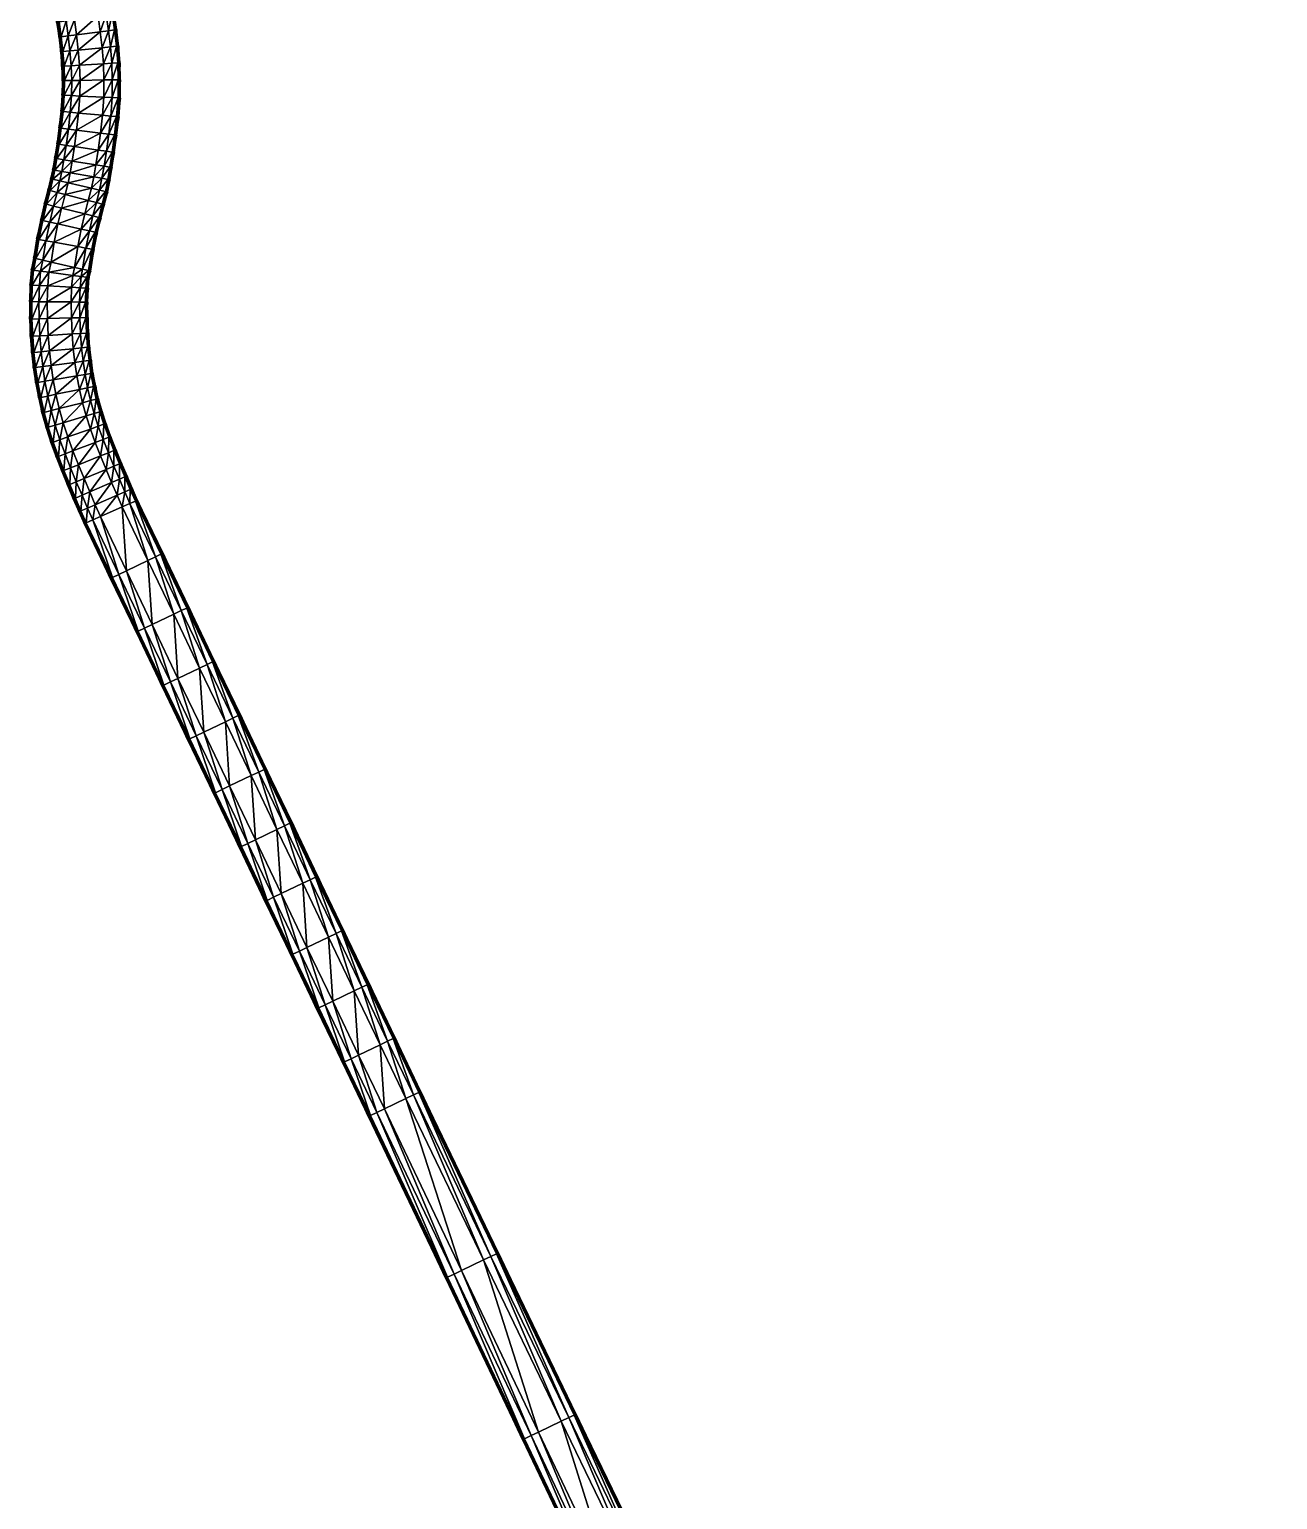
# Model space of a CAD drawing. Extents: x -796 to 2083, y -2726 to 2815.
# Drawn here: x -676 to -154, y 738 to 1353 of the extents above; entities that cross this region are included whole.
import ezdxf

# ---------------------------------------------------------------- set-up
doc = ezdxf.new("R2010")
doc.units = 0
for name, color, linetype in [('MELLAHA017LEFTSAND', 82, 'CONTINUOUS'), ('MELLAHA017RIGHTSAND', 82, 'CONTINUOUS'), ('MELLAHA017TRACK', 82, 'CONTINUOUS'), ('MELLAHA018LEFTSAND', 82, 'CONTINUOUS'), ('MELLAHA018RIGHTSAND', 82, 'CONTINUOUS'), ('MELLAHA018TRACK', 82, 'CONTINUOUS')]:
    doc.layers.add(name, color=color, linetype=linetype)

msp = doc.modelspace()

# ---------------------------------------------------------------- meshes
at = {"layer": 'MELLAHA017LEFTSAND', "color": 82}
mesh = msp.add_polyface(dxfattribs=at)
corners = [(-180.91153, 154.799225, 5.120332), (-180.460663, 155.01535, 5.620332), (-180.009796, 155.231506, 5.120332), (-177.304565, 156.52832, 5.120332), (-174.148483, 158.04129, 5.120332), (-213.22554, 222.341736, 5.120388), (-212.774658, 222.557892, 5.620388), (-212.323792, 222.774017, 5.120388), (-209.618576, 224.070862, 5.120388), (-206.462479, 225.583832, 5.120388), (-245.447983, 289.928162, 5.120543), (-244.997116, 290.144318, 5.620543), (-244.546249, 290.360443, 5.120543), (-241.841019, 291.657288, 5.120543), (-238.684937, 293.170258, 5.120543), (-277.599243, 357.548737, 5.120774), (-277.148376, 357.764893, 5.620774), (-276.69751, 357.981018, 5.120774), (-273.992249, 359.277863, 5.120774), (-270.836182, 360.790833, 5.120774), (-309.699615, 425.193695, 5.121061), (-309.248749, 425.409851, 5.621061), (-308.797852, 425.625977, 5.121061), (-306.092651, 426.922791, 5.121061), (-302.936554, 428.435791, 5.121061), (-341.769501, 492.853333, 5.121381), (-341.318634, 493.069458, 5.621381), (-340.867767, 493.285583, 5.121381), (-338.162537, 494.582428, 5.121381), (-335.00647, 496.095398, 5.121381), (-373.829163, 560.5177, 5.121711), (-373.378296, 560.733826, 5.621712), (-372.927429, 560.949951, 5.121711), (-370.222198, 562.246826, 5.121711), (-367.066132, 563.759766, 5.121711), (-405.899048, 628.177307, 5.122031), (-405.448181, 628.393494, 5.622031), (-404.997314, 628.609619, 5.122031), (-402.292114, 629.906433, 5.122031), (-399.136017, 631.419434, 5.122031), (-437.999451, 695.822266, 5.122318), (-437.548584, 696.038391, 5.622318), (-437.097717, 696.254578, 5.122318), (-434.392487, 697.551392, 5.122318), (-431.236389, 699.064331, 5.122318), (-470.150696, 763.442871, 5.12255), (-469.699829, 763.658997, 5.62255), (-469.248962, 763.875122, 5.12255), (-466.543732, 765.171936, 5.12255), (-463.387634, 766.684937, 5.12255), (-502.373138, 831.029236, 5.122705), (-501.922272, 831.245361, 5.622705), (-501.471405, 831.461548, 5.122705), (-498.766174, 832.758362, 5.122705), (-495.610107, 834.271362, 5.122705), (-534.687134, 898.571777, 5.12276), (-534.236267, 898.787964, 5.62276), (-533.7854, 899.004089, 5.12276), (-531.0802, 900.300903, 5.12276), (-527.924072, 901.813843, 5.12276), (-545.476013, 921.077515, 5.12276), (-545.025146, 921.293701, 5.62276), (-544.574219, 921.509827, 5.12276), (-541.869019, 922.806641, 5.12276), (-538.712952, 924.319641, 5.12276), (-556.264893, 943.583374, 5.122759), (-555.814026, 943.799561, 5.622759), (-555.363159, 944.015625, 5.122759), (-552.657898, 945.3125, 5.122759), (-549.501831, 946.825439, 5.122759), (-567.053711, 966.089111, 5.122759), (-566.602844, 966.305298, 5.622759), (-566.151978, 966.521423, 5.122759), (-563.446777, 967.818237, 5.122759), (-560.290649, 969.331238, 5.122759), (-577.84259, 988.59491, 5.122759), (-577.391724, 988.811035, 5.622759), (-576.940796, 989.027222, 5.122759), (-574.235596, 990.324036, 5.122759), (-571.079529, 991.837036, 5.122759), (-588.63147, 1011.100708, 5.122758), (-588.180542, 1011.316895, 5.622758), (-587.729675, 1011.53302, 5.122758), (-585.024475, 1012.829834, 5.122758), (-581.868408, 1014.342834, 5.122758), (-599.420288, 1033.606445, 5.122758), (-598.969421, 1033.822632, 5.622758), (-598.518555, 1034.038818, 5.122758), (-595.813293, 1035.335571, 5.122758), (-592.657227, 1036.848633, 5.122758), (-610.209167, 1056.112305, 5.122757), (-609.758301, 1056.328491, 5.622757), (-609.307373, 1056.544678, 5.122757), (-606.602173, 1057.841431, 5.122757), (-603.446106, 1059.354492, 5.122757), (-620.997986, 1078.618042, 5.122757), (-620.547119, 1078.834229, 5.622757), (-620.096191, 1079.050293, 5.122757), (-617.390991, 1080.347168, 5.122757), (-614.234924, 1081.860107, 5.122757), (-631.786865, 1101.123779, 5.122756), (-631.335938, 1101.339966, 5.622756), (-630.885071, 1101.556152, 5.122756), (-628.179871, 1102.852905, 5.122756), (-625.023804, 1104.365967, 5.122756), (-642.575684, 1123.629639, 5.122756), (-642.124817, 1123.845825, 5.622756), (-641.67395, 1124.06189, 5.122756), (-638.96875, 1125.358765, 5.122756), (-635.812622, 1126.871704, 5.122756), (-653.521606, 1146.476318, 5.122764), (-653.064453, 1146.678711, 5.622764), (-652.6073, 1146.881348, 5.122764), (-649.86438, 1148.096313, 5.122764), (-646.666504, 1149.512939, 5.120322)]
mesh.append_faces([[corners[k] for k in face] for face in [(0, 6, 5), (0, 1, 6), (1, 7, 6), (1, 2, 7), (2, 8, 7), (2, 3, 8), (3, 9, 8), (3, 4, 9), (5, 11, 10), (5, 6, 11), (6, 12, 11), (6, 7, 12), (7, 13, 12), (7, 8, 13), (8, 14, 13), (8, 9, 14), (10, 16, 15), (10, 11, 16), (11, 17, 16), (11, 12, 17), (12, 18, 17), (12, 13, 18), (13, 19, 18), (13, 14, 19), (15, 21, 20), (15, 16, 21), (16, 22, 21), (16, 17, 22), (17, 23, 22), (17, 18, 23), (18, 24, 23), (18, 19, 24), (20, 26, 25), (20, 21, 26), (21, 27, 26), (21, 22, 27), (22, 28, 27), (22, 23, 28), (23, 29, 28), (23, 24, 29), (25, 31, 30), (25, 26, 31), (26, 32, 31), (26, 27, 32), (27, 33, 32), (27, 28, 33), (28, 34, 33), (28, 29, 34), (30, 36, 35), (30, 31, 36), (31, 37, 36), (31, 32, 37), (32, 38, 37), (32, 33, 38), (33, 39, 38), (33, 34, 39), (35, 41, 40), (35, 36, 41), (36, 42, 41), (36, 37, 42), (37, 43, 42), (37, 38, 43), (38, 44, 43), (38, 39, 44), (40, 46, 45), (40, 41, 46), (41, 47, 46), (41, 42, 47), (42, 48, 47), (42, 43, 48), (43, 49, 48), (43, 44, 49), (45, 51, 50), (45, 46, 51), (46, 52, 51), (46, 47, 52), (47, 53, 52), (47, 48, 53), (48, 54, 53), (48, 49, 54), (50, 56, 55), (50, 51, 56), (51, 57, 56), (51, 52, 57), (52, 58, 57), (52, 53, 58), (53, 59, 58), (53, 54, 59), (55, 61, 60), (55, 56, 61), (56, 62, 61), (56, 57, 62), (57, 63, 62), (57, 58, 63), (58, 64, 63), (58, 59, 64), (60, 66, 65), (60, 61, 66), (61, 67, 66), (61, 62, 67), (62, 68, 67), (62, 63, 68), (63, 69, 68), (63, 64, 69), (65, 71, 70), (65, 66, 71), (66, 72, 71), (66, 67, 72), (67, 73, 72), (67, 68, 73), (68, 74, 73), (68, 69, 74), (70, 76, 75), (70, 71, 76), (71, 77, 76), (71, 72, 77), (72, 78, 77), (72, 73, 78), (73, 79, 78), (73, 74, 79), (75, 81, 80), (75, 76, 81), (76, 82, 81), (76, 77, 82), (77, 83, 82), (77, 78, 83), (78, 84, 83), (78, 79, 84), (80, 86, 85), (80, 81, 86), (81, 87, 86), (81, 82, 87), (82, 88, 87), (82, 83, 88), (83, 89, 88), (83, 84, 89), (85, 91, 90), (85, 86, 91), (86, 92, 91), (86, 87, 92), (87, 93, 92), (87, 88, 93), (88, 94, 93), (88, 89, 94), (90, 96, 95), (90, 91, 96), (91, 97, 96), (91, 92, 97), (92, 98, 97), (92, 93, 98), (93, 99, 98), (93, 94, 99), (95, 101, 100), (95, 96, 101), (96, 102, 101), (96, 97, 102), (97, 103, 102), (97, 98, 103), (98, 104, 103), (98, 99, 104), (100, 106, 105), (100, 101, 106), (101, 107, 106), (101, 102, 107), (102, 108, 107), (102, 103, 108), (103, 109, 108), (103, 104, 109), (105, 111, 110), (105, 106, 111), (106, 112, 111), (106, 107, 112), (107, 113, 112), (107, 108, 113), (108, 114, 113), (108, 109, 114)]])
at = {"layer": 'MELLAHA017RIGHTSAND', "color": 82}
mesh = msp.add_polyface(dxfattribs=at)
corners = [(-160.571335, 164.54541, 5.120324), (-157.466278, 166.038452, 5.120332), (-155.211929, 167.119141, 5.120332), (-154.761047, 167.335266, 5.620332), (-154.310181, 167.551422, 5.120332), (-193.041428, 232.017639, 5.120331), (-189.885345, 233.530609, 5.120331), (-187.630997, 234.611298, 5.120331), (-187.180115, 234.827423, 5.620331), (-186.729248, 235.043579, 5.120331), (-225.551956, 299.465942, 5.120329), (-222.395874, 300.978912, 5.120329), (-220.141525, 302.059631, 5.120329), (-219.690643, 302.275757, 5.620329), (-219.239777, 302.491882, 5.120329), (-258.133636, 366.880188, 5.120328), (-254.977539, 368.393158, 5.120328), (-252.72319, 369.473877, 5.120328), (-252.272308, 369.690002, 5.620328), (-251.821442, 369.906128, 5.120328), (-290.766113, 434.270081, 5.120327), (-287.610016, 435.783051, 5.120327), (-285.355652, 436.863739, 5.120327), (-284.904785, 437.079895, 5.620327), (-284.453918, 437.296021, 5.120327), (-323.429077, 501.645386, 5.120326), (-320.27301, 503.158325, 5.120326), (-318.018646, 504.239014, 5.120326), (-317.56778, 504.45517, 5.620326), (-317.116913, 504.671326, 5.120326), (-356.102203, 569.015686, 5.120325), (-352.946106, 570.528687, 5.120325), (-350.691742, 571.609375, 5.120325), (-350.240875, 571.8255, 5.620325), (-349.790009, 572.041626, 5.120325), (-388.765167, 636.390991, 5.120324), (-385.6091, 637.903931, 5.120324), (-383.354736, 638.98468, 5.120324), (-382.90387, 639.200806, 5.620324), (-382.453003, 639.416931, 5.120324), (-421.397644, 703.780884, 5.120322), (-418.241577, 705.293823, 5.120322), (-415.987213, 706.374512, 5.120322), (-415.536346, 706.590698, 5.620322), (-415.08548, 706.806824, 5.120322), (-453.979309, 771.195129, 5.120321), (-450.823242, 772.708069, 5.120321), (-448.568878, 773.788757, 5.120321), (-448.118011, 774.004883, 5.620321), (-447.667145, 774.221069, 5.120321), (-486.489868, 838.643433, 5.12032), (-483.333771, 840.156372, 5.12032), (-481.079407, 841.237061, 5.12032), (-480.62854, 841.453247, 5.62032), (-480.177673, 841.669373, 5.12032), (-518.908936, 906.13562, 5.120319), (-515.752808, 907.64856, 5.120319), (-513.498474, 908.729248, 5.120319), (-513.047607, 908.945374, 5.620319), (-512.596741, 909.161499, 5.120319), (-529.697754, 928.641357, 5.120318), (-526.541687, 930.154297, 5.120318), (-524.287354, 931.234985, 5.120318), (-523.836426, 931.451172, 5.620318), (-523.385559, 931.667236, 5.120318), (-540.486633, 951.147156, 5.120318), (-537.330566, 952.660156, 5.120318), (-535.076172, 953.740845, 5.120318), (-534.625366, 953.95697, 5.620318), (-534.174438, 954.173096, 5.120318), (-551.275513, 973.652954, 5.120317), (-548.119385, 975.165894, 5.120317), (-545.865051, 976.246582, 5.120317), (-545.414185, 976.462769, 5.620317), (-544.963318, 976.678833, 5.120317), (-562.064331, 996.158691, 5.120317), (-558.908264, 997.671631, 5.120317), (-556.653931, 998.75238, 5.120317), (-556.203003, 998.968506, 5.620317), (-555.752136, 999.184631, 5.120317), (-572.85321, 1018.664551, 5.120317), (-569.697144, 1020.17749, 5.120317), (-567.442749, 1021.258179, 5.120317), (-566.991882, 1021.474365, 5.620317), (-566.541016, 1021.69043, 5.120317), (-583.642029, 1041.170288, 5.120317), (-580.485962, 1042.683228, 5.120317), (-578.231567, 1043.763916, 5.120317), (-577.780762, 1043.980103, 5.620317), (-577.329834, 1044.196167, 5.120317), (-594.430908, 1063.676147, 5.120316), (-591.274841, 1065.189087, 5.120316), (-589.020508, 1066.269775, 5.120316), (-588.56958, 1066.485962, 5.620316), (-588.118713, 1066.702026, 5.120316), (-605.219727, 1086.181885, 5.120316), (-602.06366, 1087.694824, 5.120316), (-599.809326, 1088.775513, 5.120316), (-599.358398, 1088.991699, 5.620316), (-598.907532, 1089.207764, 5.120316), (-616.008606, 1108.687622, 5.120315), (-612.852539, 1110.200562, 5.120315), (-610.598145, 1111.28125, 5.120315), (-610.147278, 1111.497437, 5.620315), (-609.696411, 1111.713501, 5.120315), (-626.797485, 1131.193359, 5.120315), (-623.641357, 1132.706421, 5.120315), (-621.387024, 1133.787109, 5.120315), (-620.936157, 1134.003174, 5.620315), (-620.485291, 1134.21936, 5.120315), (-637.523376, 1153.562866, 5.120322), (-634.323303, 1154.980347, 5.120322), (-632.037476, 1155.99292, 5.120322), (-631.580322, 1156.195435, 5.620322), (-631.123169, 1156.397949, 5.120322)]
mesh.append_faces([[corners[k] for k in face] for face in [(0, 6, 5), (0, 1, 6), (1, 7, 6), (1, 2, 7), (2, 8, 7), (2, 3, 8), (3, 9, 8), (3, 4, 9), (5, 11, 10), (5, 6, 11), (6, 12, 11), (6, 7, 12), (7, 13, 12), (7, 8, 13), (8, 14, 13), (8, 9, 14), (10, 16, 15), (10, 11, 16), (11, 17, 16), (11, 12, 17), (12, 18, 17), (12, 13, 18), (13, 19, 18), (13, 14, 19), (15, 21, 20), (15, 16, 21), (16, 22, 21), (16, 17, 22), (17, 23, 22), (17, 18, 23), (18, 24, 23), (18, 19, 24), (20, 26, 25), (20, 21, 26), (21, 27, 26), (21, 22, 27), (22, 28, 27), (22, 23, 28), (23, 29, 28), (23, 24, 29), (25, 31, 30), (25, 26, 31), (26, 32, 31), (26, 27, 32), (27, 33, 32), (27, 28, 33), (28, 34, 33), (28, 29, 34), (30, 36, 35), (30, 31, 36), (31, 37, 36), (31, 32, 37), (32, 38, 37), (32, 33, 38), (33, 39, 38), (33, 34, 39), (35, 41, 40), (35, 36, 41), (36, 42, 41), (36, 37, 42), (37, 43, 42), (37, 38, 43), (38, 44, 43), (38, 39, 44), (40, 46, 45), (40, 41, 46), (41, 47, 46), (41, 42, 47), (42, 48, 47), (42, 43, 48), (43, 49, 48), (43, 44, 49), (45, 51, 50), (45, 46, 51), (46, 52, 51), (46, 47, 52), (47, 53, 52), (47, 48, 53), (48, 54, 53), (48, 49, 54), (50, 56, 55), (50, 51, 56), (51, 57, 56), (51, 52, 57), (52, 58, 57), (52, 53, 58), (53, 59, 58), (53, 54, 59), (55, 61, 60), (55, 56, 61), (56, 62, 61), (56, 57, 62), (57, 63, 62), (57, 58, 63), (58, 64, 63), (58, 59, 64), (60, 66, 65), (60, 61, 66), (61, 67, 66), (61, 62, 67), (62, 68, 67), (62, 63, 68), (63, 69, 68), (63, 64, 69), (65, 71, 70), (65, 66, 71), (66, 72, 71), (66, 67, 72), (67, 73, 72), (67, 68, 73), (68, 74, 73), (68, 69, 74), (70, 76, 75), (70, 71, 76), (71, 77, 76), (71, 72, 77), (72, 78, 77), (72, 73, 78), (73, 79, 78), (73, 74, 79), (75, 81, 80), (75, 76, 81), (76, 82, 81), (76, 77, 82), (77, 83, 82), (77, 78, 83), (78, 84, 83), (78, 79, 84), (80, 86, 85), (80, 81, 86), (81, 87, 86), (81, 82, 87), (82, 88, 87), (82, 83, 88), (83, 89, 88), (83, 84, 89), (85, 91, 90), (85, 86, 91), (86, 92, 91), (86, 87, 92), (87, 93, 92), (87, 88, 93), (88, 94, 93), (88, 89, 94), (90, 96, 95), (90, 91, 96), (91, 97, 96), (91, 92, 97), (92, 98, 97), (92, 93, 98), (93, 99, 98), (93, 94, 99), (95, 101, 100), (95, 96, 101), (96, 102, 101), (96, 97, 102), (97, 103, 102), (97, 98, 103), (98, 104, 103), (98, 99, 104), (100, 106, 105), (100, 101, 106), (101, 107, 106), (101, 102, 107), (102, 108, 107), (102, 103, 108), (103, 109, 108), (103, 104, 109), (105, 111, 110), (105, 106, 111), (106, 112, 111), (106, 107, 112), (107, 113, 112), (107, 108, 113), (108, 114, 113), (108, 109, 114)]])
at = {"layer": 'MELLAHA017TRACK', "color": 82}
mesh = msp.add_polyface(dxfattribs=at)
corners = [(-174.148483, 158.04129, 5.120332), (-160.571335, 164.54541, 5.120324), (-206.46254, 225.583801, 5.120331), (-193.041428, 232.017639, 5.120331), (-238.685135, 293.170166, 5.120329), (-225.551956, 299.465942, 5.120329), (-270.836578, 360.790649, 5.120328), (-258.133636, 366.880188, 5.120328), (-302.937225, 428.435455, 5.120327), (-290.766113, 434.270081, 5.120327), (-335.007416, 496.09491, 5.120326), (-323.429077, 501.645386, 5.120326), (-367.067383, 563.759155, 5.120325), (-356.102203, 569.015686, 5.120325), (-399.137573, 631.41864, 5.120324), (-388.765167, 636.390991, 5.120324), (-431.23822, 699.063477, 5.120322), (-421.397644, 703.780884, 5.120322), (-463.389679, 766.68396, 5.120321), (-453.979309, 771.195129, 5.120321), (-495.612274, 834.270264, 5.12032), (-486.489868, 838.643433, 5.12032), (-527.926331, 901.812805, 5.120319), (-518.908936, 906.13562, 5.120319), (-538.715149, 924.318604, 5.120318), (-529.697754, 928.641357, 5.120318), (-549.504028, 946.824402, 5.120318), (-540.486633, 951.147156, 5.120318), (-560.292908, 969.3302, 5.120317), (-551.275513, 973.652954, 5.120317), (-571.081726, 991.835938, 5.120317), (-562.064331, 996.158691, 5.120317), (-581.870605, 1014.341797, 5.120317), (-572.85321, 1018.664551, 5.120317), (-592.659424, 1036.847534, 5.120317), (-583.642029, 1041.170288, 5.120317), (-603.448303, 1059.353394, 5.120316), (-594.430908, 1063.676147, 5.120316), (-614.237122, 1081.859131, 5.120316), (-605.219727, 1086.181885, 5.120316), (-625.026001, 1104.364868, 5.120315), (-616.008606, 1108.687622, 5.120315), (-635.81488, 1126.870605, 5.120315), (-626.797485, 1131.193359, 5.120315), (-646.666504, 1149.512817, 5.120322), (-637.523376, 1153.562866, 5.120322)]
mesh.append_faces([[corners[k] for k in face] for face in [(0, 3, 2), (0, 1, 3), (2, 5, 4), (2, 3, 5), (4, 7, 6), (4, 5, 7), (6, 9, 8), (6, 7, 9), (8, 11, 10), (8, 9, 11), (10, 13, 12), (10, 11, 13), (12, 15, 14), (12, 13, 15), (14, 17, 16), (14, 15, 17), (16, 19, 18), (16, 17, 19), (18, 21, 20), (18, 19, 21), (20, 23, 22), (20, 21, 23), (22, 25, 24), (22, 23, 25), (24, 27, 26), (24, 25, 27), (26, 29, 28), (26, 27, 29), (28, 31, 30), (28, 29, 31), (30, 33, 32), (30, 31, 33), (32, 35, 34), (32, 33, 35), (34, 37, 36), (34, 35, 37), (36, 39, 38), (36, 37, 39), (38, 41, 40), (38, 39, 41), (40, 43, 42), (40, 41, 43), (42, 45, 44), (42, 43, 45)]])
at = {"layer": 'MELLAHA018LEFTSAND', "color": 82}
mesh = msp.add_polyface(dxfattribs=at)
corners = [(-662.904358, 1337.781372, 5.122765), (-662.895813, 1343.898438, 5.622765), (-663.393433, 1343.849243, 5.122765), (-662.405212, 1337.812012, 5.622765), (-662.398193, 1343.947632, 5.122765), (-661.906006, 1337.842651, 5.122765), (-659.412354, 1344.243042, 5.122765), (-658.911072, 1338.026489, 5.122765), (-655.928833, 1344.587524, 5.122765), (-663.604248, 1350.053101, 5.625206), (-664.100098, 1349.988647, 5.125206), (-663.108337, 1350.117676, 5.125206), (-660.133118, 1350.504395, 5.125206), (-656.661987, 1350.955688, 5.125206), (-664.490356, 1356.267822, 5.622766), (-664.984497, 1356.191406, 5.122765), (-663.996155, 1356.344238, 5.122765), (-661.03125, 1356.802856, 5.122765), (-657.572205, 1357.338013, 5.122765), (-665.520142, 1362.533936, 5.622766), (-666.012878, 1362.448608, 5.122766), (-665.027466, 1362.619141, 5.122766), (-662.07135, 1363.130859, 5.122766), (-658.622559, 1363.727661, 5.122766), (-666.556824, 1368.375977, 5.622764), (-667.044434, 1368.265381, 5.122764), (-666.069214, 1368.48645, 5.122764), (-663.143372, 1369.149414, 5.122764), (-659.729919, 1369.922852, 5.122764)]
mesh.append_faces([[corners[k] for k in face] for face in [(0, 1, 2), (3, 4, 1), (5, 6, 4), (7, 8, 6), (2, 9, 10), (2, 1, 9), (1, 11, 9), (1, 4, 11), (4, 12, 11), (4, 6, 12), (6, 13, 12), (6, 8, 13), (10, 14, 15), (10, 9, 14), (9, 16, 14), (9, 11, 16), (11, 17, 16), (11, 12, 17), (12, 18, 17), (12, 13, 18), (15, 19, 20), (15, 14, 19), (14, 21, 19), (14, 16, 21), (16, 22, 21), (16, 17, 22), (17, 23, 22), (17, 18, 23), (20, 24, 25), (20, 19, 24), (19, 26, 24), (19, 21, 26), (21, 27, 26), (21, 22, 27), (22, 28, 27), (22, 23, 28)]])
mesh = msp.add_polyface(dxfattribs=at)
corners = [(-664.05835, 1312.025757, 5.122765), (-662.788452, 1318.935791, 5.622765), (-663.286255, 1318.983032, 5.122765), (-663.562195, 1311.963379, 5.622765), (-662.290588, 1318.888672, 5.122765), (-663.06604, 1311.901001, 5.122765), (-659.303467, 1318.605713, 5.122765), (-660.089233, 1311.526733, 5.122765), (-655.818481, 1318.275635, 5.122765), (-656.616272, 1311.090088, 5.122765), (-662.287537, 1325.723511, 5.622765), (-662.787109, 1325.748535, 5.122765), (-661.787964, 1325.698364, 5.122765), (-658.790649, 1325.547852, 5.122765), (-655.293762, 1325.372192, 5.122765), (-662.16748, 1331.806763, 5.622765), (-662.667664, 1331.79834, 5.122765), (-661.667358, 1331.815186, 5.122765), (-658.666443, 1331.866089, 5.122765), (-655.165405, 1331.925293, 5.122765), (-662.405212, 1337.812012, 5.622765), (-662.904358, 1337.781372, 5.122765), (-661.906006, 1337.842651, 5.122765), (-658.911072, 1338.026489, 5.122765), (-655.416931, 1338.241089, 5.122765), (-662.895813, 1343.898438, 5.622765), (-662.398193, 1343.947632, 5.122765), (-659.412354, 1344.243042, 5.122765), (-655.928833, 1344.587524, 5.122765)]
mesh.append_faces([[corners[k] for k in face] for face in [(0, 1, 2), (0, 3, 1), (3, 4, 1), (3, 5, 4), (5, 6, 4), (5, 7, 6), (7, 8, 6), (7, 9, 8), (2, 10, 11), (2, 1, 10), (1, 12, 10), (1, 4, 12), (4, 13, 12), (4, 6, 13), (6, 14, 13), (6, 8, 14), (11, 15, 16), (11, 10, 15), (10, 17, 15), (10, 12, 17), (12, 18, 17), (12, 13, 18), (13, 19, 18), (13, 14, 19), (16, 20, 21), (16, 15, 20), (15, 22, 20), (15, 17, 22), (17, 23, 22), (17, 18, 23), (18, 24, 23), (18, 19, 24), (21, 20, 25), (20, 22, 26), (22, 23, 27), (23, 24, 28)]])
mesh = msp.add_polyface(dxfattribs=at)
corners = [(-668.680176, 1286.102173, 5.122765), (-667.006897, 1290.725464, 5.622765), (-667.493652, 1290.840454, 5.122765), (-668.196106, 1285.976929, 5.622765), (-666.520203, 1290.610596, 5.122765), (-667.712036, 1285.851563, 5.122765), (-663.599854, 1289.921265, 5.122765), (-664.807739, 1285.099854, 5.122765), (-660.192749, 1289.117065, 5.122765), (-666.227051, 1294.45459, 5.622765), (-666.71991, 1294.539551, 5.122765), (-665.734253, 1294.369507, 5.122765), (-662.777466, 1293.859131, 5.122765), (-659.327759, 1293.263672, 5.122765), (-665.412415, 1299.295532, 5.622765), (-665.905884, 1299.376099, 5.122765), (-664.918945, 1299.214966, 5.122765), (-661.958069, 1298.731812, 5.122765), (-658.503662, 1298.168091, 5.122765), (-664.480652, 1305.272339, 5.622765), (-664.975281, 1305.345459, 5.122765), (-663.986023, 1305.199097, 5.122765), (-661.018188, 1304.760254, 5.122765), (-657.555664, 1304.248047, 5.122765), (-663.562195, 1311.963379, 5.622765), (-664.05835, 1312.025757, 5.122765), (-663.06604, 1311.901001, 5.122765), (-660.089233, 1311.526733, 5.122765), (-656.616272, 1311.090088, 5.122765)]
mesh.append_faces([[corners[k] for k in face] for face in [(0, 1, 2), (3, 4, 1), (5, 6, 4), (7, 8, 6), (2, 9, 10), (2, 1, 9), (1, 11, 9), (1, 4, 11), (4, 12, 11), (4, 6, 12), (6, 13, 12), (6, 8, 13), (10, 14, 15), (10, 9, 14), (9, 16, 14), (9, 11, 16), (11, 17, 16), (11, 12, 17), (12, 18, 17), (12, 13, 18), (15, 19, 20), (15, 14, 19), (14, 21, 19), (14, 16, 21), (16, 22, 21), (16, 17, 22), (17, 23, 22), (17, 18, 23), (20, 24, 25), (20, 19, 24), (19, 26, 24), (19, 21, 26), (21, 27, 26), (21, 22, 27), (22, 28, 27), (22, 23, 28)]])
mesh = msp.add_polyface(dxfattribs=at)
corners = [(-674.647156, 1257.595337, 5.122765), (-672.903748, 1265.509399, 5.622765), (-673.395691, 1265.599243, 5.122765), (-674.159363, 1257.485107, 5.622765), (-672.411743, 1265.419556, 5.122765), (-673.67157, 1257.374756, 5.122765), (-669.459961, 1264.880249, 5.122765), (-670.744751, 1256.712891, 5.122765), (-666.016113, 1264.251099, 5.122765), (-667.330139, 1255.940674, 5.122765), (-671.299255, 1273.403809, 5.622765), (-671.787354, 1273.512573, 5.122765), (-670.811157, 1273.295044, 5.122765), (-667.88269, 1272.64209, 5.122765), (-664.466064, 1271.880493, 5.122765), (-669.678406, 1280.209961, 5.622765), (-670.163391, 1280.331787, 5.122765), (-669.19342, 1280.088257, 5.122765), (-666.283569, 1279.357788, 5.122765), (-662.888794, 1278.505615, 5.122765), (-668.196106, 1285.976929, 5.622765), (-668.680176, 1286.102173, 5.122765), (-667.712036, 1285.851563, 5.122765), (-664.807739, 1285.099854, 5.122765), (-661.419373, 1284.2229, 5.122765), (-667.006897, 1290.725464, 5.622765), (-666.520203, 1290.610596, 5.122765), (-663.599854, 1289.921265, 5.122765), (-660.192749, 1289.117065, 5.122765)]
mesh.append_faces([[corners[k] for k in face] for face in [(0, 1, 2), (0, 3, 1), (3, 4, 1), (3, 5, 4), (5, 6, 4), (5, 7, 6), (7, 8, 6), (7, 9, 8), (2, 10, 11), (2, 1, 10), (1, 12, 10), (1, 4, 12), (4, 13, 12), (4, 6, 13), (6, 14, 13), (6, 8, 14), (11, 15, 16), (11, 10, 15), (10, 17, 15), (10, 12, 17), (12, 18, 17), (12, 13, 18), (13, 19, 18), (13, 14, 19), (16, 20, 21), (16, 15, 20), (15, 22, 20), (15, 17, 22), (17, 23, 22), (17, 18, 23), (18, 24, 23), (18, 19, 24), (21, 20, 25), (20, 22, 26), (22, 23, 27), (23, 24, 28)]])
mesh = msp.add_polyface(dxfattribs=at)
corners = [(-675.998108, 1224.846313, 5.122765), (-675.809814, 1232.11853, 5.622765), (-676.309692, 1232.10498, 5.122765), (-675.498901, 1224.875854, 5.622765), (-675.309937, 1232.13208, 5.122765), (-674.999756, 1224.905396, 5.122765), (-672.310608, 1232.213135, 5.122765), (-672.004517, 1225.082764, 5.122764), (-668.811401, 1232.307739, 5.122765), (-675.885559, 1239.39856, 5.622765), (-676.385681, 1239.402344, 5.122765), (-675.385498, 1239.394775, 5.122765), (-672.38501, 1239.37207, 5.122765), (-668.88446, 1239.345581, 5.122765), (-675.688599, 1246.314453, 5.622765), (-676.18811, 1246.341431, 5.122765), (-675.189148, 1246.287598, 5.122765), (-672.1922, 1246.126221, 5.122765), (-668.695801, 1245.937866, 5.122765), (-675.14917, 1252.596558, 5.622765), (-675.645691, 1252.662354, 5.122765), (-674.65271, 1252.53064, 5.122765), (-671.673889, 1252.135498, 5.122765), (-668.198608, 1251.674316, 5.122765), (-674.159363, 1257.485107, 5.622765), (-674.647156, 1257.595337, 5.122765), (-673.67157, 1257.374756, 5.122765), (-670.744751, 1256.712891, 5.122765), (-667.330139, 1255.940674, 5.122765)]
mesh.append_faces([[corners[k] for k in face] for face in [(0, 1, 2), (3, 4, 1), (5, 6, 4), (7, 8, 6), (2, 9, 10), (2, 1, 9), (1, 11, 9), (1, 4, 11), (4, 12, 11), (4, 6, 12), (6, 13, 12), (6, 8, 13), (10, 14, 15), (10, 9, 14), (9, 16, 14), (9, 11, 16), (11, 17, 16), (11, 12, 17), (12, 18, 17), (12, 13, 18), (15, 19, 20), (15, 14, 19), (14, 21, 19), (14, 16, 21), (16, 22, 21), (16, 17, 22), (17, 23, 22), (17, 18, 23), (20, 24, 25), (20, 19, 24), (19, 26, 24), (19, 21, 26), (21, 27, 26), (21, 22, 27), (22, 28, 27), (22, 23, 28)]])
mesh = msp.add_polyface(dxfattribs=at)
corners = [(-672.629639, 1199.118164, 5.122764), (-673.323242, 1205.504272, 5.622764), (-673.816406, 1205.421265, 5.122764), (-672.140076, 1199.220581, 5.622764), (-672.830078, 1205.58728, 5.122764), (-671.650574, 1199.322876, 5.122764), (-669.871094, 1206.085083, 5.122764), (-668.713501, 1199.937012, 5.122764), (-666.419006, 1206.665894, 5.122764), (-665.286865, 1200.653564, 5.122764), (-674.261658, 1211.794189, 5.622764), (-674.757507, 1211.72937, 5.122764), (-673.765808, 1211.859131, 5.122764), (-670.790771, 1212.248657, 5.122764), (-667.319824, 1212.703003, 5.122764), (-674.977112, 1218.087891, 5.622764), (-675.474854, 1218.039673, 5.122764), (-674.47937, 1218.136108, 5.122764), (-671.492859, 1218.425415, 5.122764), (-668.008545, 1218.762939, 5.122764), (-675.498901, 1224.875854, 5.622765), (-675.998108, 1224.846313, 5.122765), (-674.999756, 1224.905396, 5.122765), (-672.004517, 1225.082764, 5.122764), (-668.510132, 1225.289551, 5.122764), (-675.809814, 1232.11853, 5.622765), (-675.309937, 1232.13208, 5.122765), (-672.310608, 1232.213135, 5.122765), (-668.811401, 1232.307739, 5.122765)]
mesh.append_faces([[corners[k] for k in face] for face in [(0, 1, 2), (0, 3, 1), (3, 4, 1), (3, 5, 4), (5, 6, 4), (5, 7, 6), (7, 8, 6), (7, 9, 8), (2, 10, 11), (2, 1, 10), (1, 12, 10), (1, 4, 12), (4, 13, 12), (4, 6, 13), (6, 14, 13), (6, 8, 14), (11, 15, 16), (11, 10, 15), (10, 17, 15), (10, 12, 17), (12, 18, 17), (12, 13, 18), (13, 19, 18), (13, 14, 19), (16, 20, 21), (16, 15, 20), (15, 22, 20), (15, 17, 22), (17, 23, 22), (17, 18, 23), (18, 24, 23), (18, 19, 24), (21, 20, 25), (20, 22, 26), (22, 23, 27), (23, 24, 28)]])
mesh = msp.add_polyface(dxfattribs=at)
corners = [(-662.384216, 1168.530029, 5.622764), (-664.244141, 1174.657349, 5.122764), (-664.711487, 1174.479492, 5.622764), (-661.920105, 1168.716309, 5.122764), (-661.440002, 1175.723999, 5.122764), (-659.135742, 1169.833252, 5.122764), (-658.168457, 1176.968384, 5.122764), (-655.887207, 1171.136353, 5.122764), (-665.178833, 1174.301758, 5.122764), (-666.912842, 1180.46167, 5.622764), (-667.384277, 1180.294922, 5.122764), (-666.441406, 1180.628418, 5.122764), (-663.612793, 1181.629272, 5.122764), (-660.312744, 1182.796997, 5.122764), (-668.955322, 1186.690308, 5.622764), (-669.434082, 1186.545776, 5.122764), (-668.476501, 1186.834961, 5.122764), (-665.603882, 1187.702515, 5.122764), (-662.252441, 1188.7146, 5.122764), (-670.690979, 1192.947144, 5.622764), (-671.17572, 1192.824219, 5.122764), (-670.206177, 1193.070068, 5.122764), (-667.297607, 1193.807861, 5.122764), (-663.904297, 1194.668701, 5.122764), (-672.140076, 1199.220581, 5.622764), (-672.629639, 1199.118164, 5.122764), (-671.650574, 1199.322876, 5.122764), (-668.713501, 1199.937012, 5.122764), (-665.286865, 1200.653564, 5.122764)]
mesh.append_faces([[corners[k] for k in face] for face in [(0, 1, 2), (3, 4, 1), (5, 6, 4), (5, 7, 6), (8, 9, 10), (8, 2, 9), (2, 11, 9), (2, 1, 11), (1, 12, 11), (1, 4, 12), (4, 13, 12), (4, 6, 13), (10, 14, 15), (10, 9, 14), (9, 16, 14), (9, 11, 16), (11, 17, 16), (11, 12, 17), (12, 18, 17), (12, 13, 18), (15, 19, 20), (15, 14, 19), (14, 21, 19), (14, 16, 21), (16, 22, 21), (16, 17, 22), (17, 23, 22), (17, 18, 23), (20, 24, 25), (20, 19, 24), (19, 26, 24), (19, 21, 26), (21, 27, 26), (21, 22, 27), (22, 28, 27), (22, 23, 28)]])
mesh = msp.add_polyface(dxfattribs=at)
corners = [(-653.521606, 1146.476318, 5.122764), (-655.267151, 1151.674072, 5.622764), (-655.725098, 1151.473389, 5.122764), (-653.064453, 1146.678711, 5.622764), (-654.809204, 1151.874756, 5.122764), (-652.6073, 1146.881226, 5.122764), (-652.061523, 1153.078979, 5.122764), (-649.86438, 1148.096313, 5.122764), (-648.855835, 1154.483887, 5.122764), (-646.664246, 1149.513794, 5.122764), (-657.598022, 1157.04126, 5.622764), (-658.057373, 1156.84375, 5.122764), (-657.138672, 1157.238647, 5.122764), (-654.382324, 1158.423096, 5.122764), (-651.166626, 1159.804932, 5.122764), (-659.991943, 1162.689453, 5.622764), (-660.453369, 1162.496826, 5.122764), (-659.530518, 1162.88208, 5.122764), (-656.761963, 1164.037598, 5.122764), (-653.531982, 1165.385864, 5.122764), (-662.384216, 1168.530029, 5.622764), (-662.848267, 1168.343994, 5.122764), (-661.920105, 1168.716309, 5.122764), (-659.135742, 1169.833252, 5.122764), (-655.887207, 1171.136353, 5.122764), (-664.711487, 1174.479492, 5.622764), (-665.178833, 1174.301758, 5.122764), (-664.244141, 1174.657349, 5.122764), (-661.440002, 1175.723999, 5.122764)]
mesh.append_faces([[corners[k] for k in face] for face in [(0, 1, 2), (0, 3, 1), (3, 4, 1), (3, 5, 4), (5, 6, 4), (5, 7, 6), (7, 8, 6), (7, 9, 8), (2, 10, 11), (2, 1, 10), (1, 12, 10), (1, 4, 12), (4, 13, 12), (4, 6, 13), (6, 14, 13), (6, 8, 14), (11, 15, 16), (11, 10, 15), (10, 17, 15), (10, 12, 17), (12, 18, 17), (12, 13, 18), (13, 19, 18), (13, 14, 19), (16, 20, 21), (16, 15, 20), (15, 22, 20), (15, 17, 22), (17, 23, 22), (17, 18, 23), (18, 24, 23), (18, 19, 24), (21, 25, 26), (21, 20, 25), (20, 22, 27), (22, 23, 28)]])
at = {"layer": 'MELLAHA018RIGHTSAND', "color": 82}
mesh = msp.add_polyface(dxfattribs=at)
corners = [(-645.436157, 1338.853882, 5.120324), (-642.494873, 1345.91626, 5.120324), (-645.978394, 1345.571655, 5.120324), (-641.942017, 1339.068481, 5.120324), (-640.006653, 1346.162354, 5.120324), (-639.446167, 1339.22168, 5.120324), (-639.509033, 1346.211548, 5.620324), (-638.947021, 1339.252441, 5.620324), (-639.011353, 1346.260742, 5.120324), (-643.27832, 1352.695435, 5.120324), (-646.74939, 1352.244141, 5.120324), (-640.79895, 1353.017822, 5.120324), (-640.30304, 1353.082275, 5.620324), (-639.807129, 1353.146729, 5.120324), (-644.232605, 1359.401611, 5.120324), (-647.69165, 1358.866455, 5.120324), (-641.761841, 1359.783813, 5.120324), (-641.2677, 1359.860229, 5.620324), (-640.77356, 1359.936646, 5.120324), (-645.322388, 1366.029663, 5.120324), (-648.771179, 1365.432739, 5.120324), (-642.858887, 1366.455933, 5.120324), (-642.366211, 1366.54126, 5.620324), (-641.873535, 1366.626465, 5.120324), (-646.566101, 1372.905762, 5.120322), (-649.979614, 1372.132324, 5.120322), (-644.12793, 1373.458252, 5.120322), (-643.64032, 1373.568848, 5.620322), (-643.152588, 1373.679321, 5.120322)]
mesh.append_faces([[corners[k] for k in face] for face in [(0, 1, 2), (3, 4, 1), (5, 6, 4), (7, 8, 6), (2, 9, 10), (2, 1, 9), (1, 11, 9), (1, 4, 11), (4, 12, 11), (4, 6, 12), (6, 13, 12), (6, 8, 13), (10, 14, 15), (10, 9, 14), (9, 16, 14), (9, 11, 16), (11, 17, 16), (11, 12, 17), (12, 18, 17), (12, 13, 18), (15, 19, 20), (15, 14, 19), (14, 21, 19), (14, 16, 21), (16, 22, 21), (16, 17, 22), (17, 23, 22), (17, 18, 23), (20, 24, 25), (20, 19, 24), (19, 26, 24), (19, 21, 26), (21, 27, 26), (21, 22, 27), (22, 28, 27), (22, 23, 28)]])
mesh = msp.add_polyface(dxfattribs=at)
corners = [(-646.696045, 1309.843018, 5.120324), (-642.378784, 1317.002686, 5.120324), (-645.86377, 1317.332764, 5.120324), (-643.223022, 1309.406372, 5.120324), (-639.889526, 1316.766846, 5.120324), (-640.742371, 1309.094482, 5.120324), (-639.391663, 1316.719727, 5.620324), (-640.246216, 1309.032104, 5.620324), (-638.893799, 1316.672607, 5.120324), (-639.750122, 1308.969727, 5.120324), (-641.808228, 1324.694946, 5.120324), (-645.305115, 1324.870483, 5.120324), (-639.310425, 1324.569458, 5.120324), (-638.810913, 1324.544312, 5.620324), (-638.31134, 1324.519287, 5.120324), (-641.720947, 1332.153931, 5.120324), (-645.221985, 1332.094604, 5.120324), (-639.220215, 1332.196289, 5.120324), (-638.720032, 1332.204712, 5.620324), (-638.219849, 1332.213135, 5.120324), (-641.942017, 1339.068481, 5.120324), (-645.436157, 1338.853882, 5.120324), (-639.446167, 1339.22168, 5.120324), (-638.947021, 1339.252441, 5.620324), (-638.447876, 1339.283081, 5.120324), (-642.494873, 1345.91626, 5.120324), (-640.006653, 1346.162354, 5.120324), (-639.509033, 1346.211548, 5.620324), (-639.011353, 1346.260742, 5.120324)]
mesh.append_faces([[corners[k] for k in face] for face in [(0, 1, 2), (0, 3, 1), (3, 4, 1), (3, 5, 4), (5, 6, 4), (5, 7, 6), (7, 8, 6), (7, 9, 8), (2, 10, 11), (2, 1, 10), (1, 12, 10), (1, 4, 12), (4, 13, 12), (4, 6, 13), (6, 14, 13), (6, 8, 14), (11, 15, 16), (11, 10, 15), (10, 17, 15), (10, 12, 17), (12, 18, 17), (12, 13, 18), (13, 19, 18), (13, 14, 19), (16, 20, 21), (16, 15, 20), (15, 22, 20), (15, 17, 22), (17, 23, 22), (17, 18, 23), (18, 24, 23), (18, 19, 24), (21, 20, 25), (20, 22, 26), (22, 23, 27), (23, 24, 28)]])
mesh = msp.add_polyface(dxfattribs=at)
corners = [(-651.740723, 1281.717773, 5.120323), (-647.053589, 1286.015625, 5.120323), (-650.460632, 1286.819824, 5.120323), (-648.352417, 1280.840698, 5.120323), (-644.619934, 1285.441162, 5.120323), (-645.932129, 1280.214355, 5.120323), (-644.133179, 1285.326294, 5.620323), (-645.44812, 1280.088989, 5.620323), (-643.646484, 1285.211426, 5.120323), (-646.024414, 1290.967407, 5.120323), (-649.47406, 1291.562866, 5.120323), (-643.560364, 1290.542114, 5.120323), (-643.067566, 1290.457031, 5.620323), (-642.574707, 1290.371948, 5.120323), (-645.18219, 1295.994019, 5.120323), (-648.636536, 1296.557739, 5.120323), (-642.714783, 1295.591309, 5.120323), (-642.221313, 1295.510742, 5.620323), (-641.727783, 1295.430176, 5.120323), (-644.202881, 1302.273193, 5.120324), (-647.665344, 1302.785278, 5.120324), (-641.729675, 1301.907471, 5.120324), (-641.234985, 1301.834229, 5.620323), (-640.740356, 1301.761108, 5.120324), (-643.223022, 1309.406372, 5.120324), (-646.696045, 1309.843018, 5.120324), (-640.742371, 1309.094482, 5.120324), (-640.246216, 1309.032104, 5.620324), (-639.750122, 1308.969727, 5.120324)]
mesh.append_faces([[corners[k] for k in face] for face in [(0, 1, 2), (3, 4, 1), (5, 6, 4), (7, 8, 6), (2, 9, 10), (2, 1, 9), (1, 11, 9), (1, 4, 11), (4, 12, 11), (4, 6, 12), (6, 13, 12), (6, 8, 13), (10, 14, 15), (10, 9, 14), (9, 16, 14), (9, 11, 16), (11, 17, 16), (11, 12, 17), (12, 18, 17), (12, 13, 18), (15, 19, 20), (15, 14, 19), (14, 21, 19), (14, 16, 21), (16, 22, 21), (16, 17, 22), (17, 23, 22), (17, 18, 23), (20, 24, 25), (20, 19, 24), (19, 26, 24), (19, 21, 26), (21, 27, 26), (21, 22, 27), (22, 28, 27), (22, 23, 28)]])
mesh = msp.add_polyface(dxfattribs=at)
corners = [(-657.576477, 1253.734985, 5.120323), (-652.735352, 1261.824951, 5.120323), (-656.179138, 1262.454102, 5.120323), (-654.161865, 1252.962891, 5.120323), (-650.275513, 1261.37561, 5.120323), (-651.722839, 1252.411255, 5.120323), (-649.783508, 1261.285767, 5.620323), (-651.235046, 1252.301025, 5.620323), (-649.291565, 1261.195923, 5.120323), (-650.747253, 1252.190674, 5.120323), (-651.290039, 1268.943237, 5.120323), (-654.706665, 1269.704956, 5.120323), (-648.849609, 1268.39917, 5.120323), (-648.361572, 1268.290405, 5.620323), (-647.873413, 1268.181641, 5.120323), (-649.796875, 1275.219116, 5.120323), (-653.191711, 1276.071411, 5.120323), (-647.37207, 1274.610474, 5.120323), (-646.887085, 1274.48877, 5.620323), (-646.4021, 1274.366943, 5.120323), (-648.352417, 1280.840698, 5.120323), (-651.740723, 1281.717773, 5.120323), (-645.932129, 1280.214355, 5.120323), (-645.44812, 1280.088989, 5.620323), (-644.96405, 1279.963745, 5.120323), (-647.053589, 1286.015625, 5.120323), (-644.619934, 1285.441162, 5.120323), (-644.133179, 1285.326294, 5.620323), (-643.646484, 1285.211426, 5.120323)]
mesh.append_faces([[corners[k] for k in face] for face in [(0, 1, 2), (0, 3, 1), (3, 4, 1), (3, 5, 4), (5, 6, 4), (5, 7, 6), (7, 8, 6), (7, 9, 8), (2, 10, 11), (2, 1, 10), (1, 12, 10), (1, 4, 12), (4, 13, 12), (4, 6, 13), (6, 14, 13), (6, 8, 14), (11, 15, 16), (11, 10, 15), (10, 17, 15), (10, 12, 17), (12, 18, 17), (12, 13, 18), (13, 19, 18), (13, 14, 19), (16, 20, 21), (16, 15, 20), (15, 22, 20), (15, 17, 22), (17, 23, 22), (17, 18, 23), (18, 24, 23), (18, 19, 24), (21, 20, 25), (20, 22, 26), (22, 23, 27), (23, 24, 28)]])
mesh = msp.add_polyface(dxfattribs=at)
corners = [(-658.528687, 1225.880615, 5.120323), (-655.317017, 1232.672607, 5.120323), (-658.816223, 1232.578003, 5.120323), (-655.034302, 1226.087402, 5.120323), (-652.817627, 1232.740234, 5.120323), (-652.53833, 1226.235229, 5.120323), (-652.317749, 1232.753662, 5.620323), (-652.039124, 1226.264771, 5.620323), (-651.817871, 1232.767212, 5.120323), (-655.384766, 1239.243286, 5.120323), (-658.885315, 1239.269897, 5.120323), (-652.884338, 1239.224365, 5.120323), (-652.384277, 1239.220581, 5.620323), (-651.884155, 1239.216797, 5.120323), (-655.212036, 1245.21167, 5.120323), (-658.708496, 1245.400024, 5.120323), (-652.7146, 1245.077148, 5.120323), (-652.215088, 1245.050293, 5.620323), (-651.715576, 1245.023315, 5.120323), (-654.796265, 1249.89624, 5.120323), (-658.271606, 1250.3573, 5.120323), (-652.313965, 1249.566895, 5.120323), (-651.817505, 1249.501099, 5.620323), (-651.320984, 1249.435181, 5.120323), (-654.161865, 1252.962891, 5.120323), (-657.576477, 1253.734985, 5.120323), (-651.722839, 1252.411255, 5.120323), (-651.235046, 1252.301025, 5.620323), (-650.747253, 1252.190674, 5.120323)]
mesh.append_faces([[corners[k] for k in face] for face in [(0, 1, 2), (3, 4, 1), (5, 6, 4), (7, 8, 6), (2, 9, 10), (2, 1, 9), (1, 11, 9), (1, 4, 11), (4, 12, 11), (4, 6, 12), (6, 13, 12), (6, 8, 13), (10, 14, 15), (10, 9, 14), (9, 16, 14), (9, 11, 16), (11, 17, 16), (11, 12, 17), (12, 18, 17), (12, 13, 18), (15, 19, 20), (15, 14, 19), (14, 21, 19), (14, 16, 21), (16, 22, 21), (16, 17, 22), (17, 23, 22), (17, 18, 23), (20, 24, 25), (20, 19, 24), (19, 26, 24), (19, 21, 26), (21, 27, 26), (21, 22, 27), (22, 28, 27), (22, 23, 28)]])
mesh = msp.add_polyface(dxfattribs=at)
corners = [(-655.498901, 1202.700317, 5.120323), (-653.10614, 1208.90564, 5.120323), (-656.558228, 1208.324829, 5.120323), (-652.072327, 1203.41687, 5.120323), (-650.64032, 1209.320557, 5.120323), (-649.624756, 1203.928711, 5.120323), (-650.147156, 1209.403442, 5.620323), (-649.135254, 1204.031006, 5.620323), (-649.653992, 1209.48645, 5.120323), (-648.645691, 1204.133423, 5.120323), (-653.934448, 1214.455078, 5.120323), (-657.405334, 1214.000732, 5.120323), (-651.4552, 1214.779663, 5.120323), (-650.959351, 1214.844604, 5.620323), (-650.463501, 1214.909424, 5.120323), (-654.571655, 1220.064575, 5.120323), (-658.055969, 1219.727051, 5.120323), (-652.082886, 1220.305664, 5.120323), (-651.585205, 1220.353882, 5.620323), (-651.087402, 1220.4021, 5.120323), (-655.034302, 1226.087402, 5.120323), (-658.528687, 1225.880615, 5.120323), (-652.53833, 1226.235229, 5.120323), (-652.039124, 1226.264771, 5.620323), (-651.539917, 1226.294312, 5.120323), (-655.317017, 1232.672607, 5.120323), (-652.817627, 1232.740234, 5.120323), (-652.317749, 1232.753662, 5.620323), (-651.817871, 1232.767212, 5.120323)]
mesh.append_faces([[corners[k] for k in face] for face in [(0, 1, 2), (0, 3, 1), (3, 4, 1), (3, 5, 4), (5, 6, 4), (5, 7, 6), (7, 8, 6), (7, 9, 8), (2, 10, 11), (2, 1, 10), (1, 12, 10), (1, 4, 12), (4, 13, 12), (4, 6, 13), (6, 14, 13), (6, 8, 14), (11, 15, 16), (11, 10, 15), (10, 17, 15), (10, 12, 17), (12, 18, 17), (12, 13, 18), (13, 19, 18), (13, 14, 19), (16, 20, 21), (16, 15, 20), (15, 22, 20), (15, 17, 22), (17, 23, 22), (17, 18, 23), (18, 24, 23), (18, 19, 24), (21, 20, 25), (20, 22, 26), (22, 23, 27), (23, 24, 28)]])
mesh = msp.add_polyface(dxfattribs=at)
corners = [(-643.359619, 1176.161743, 5.120323), (-643.215393, 1182.65625, 5.120323), (-645.552124, 1181.767456, 5.120323), (-641.039307, 1177.092529, 5.120323), (-642.748047, 1182.833984, 5.620323), (-640.575195, 1177.278687, 5.620323), (-642.28064, 1183.011841, 5.120323), (-640.111145, 1177.464844, 5.120323), (-648.823669, 1180.522949, 5.120323), (-647.586182, 1187.299927, 5.120323), (-650.88623, 1186.132324, 5.120323), (-645.229004, 1188.134033, 5.120323), (-644.757568, 1188.300781, 5.620323), (-644.286133, 1188.467651, 5.120323), (-649.327881, 1192.61792, 5.120323), (-652.679321, 1191.605713, 5.120323), (-646.934021, 1193.34082, 5.120323), (-646.4552, 1193.485474, 5.620323), (-645.97644, 1193.630005, 5.120323), (-650.817993, 1197.988281, 5.120323), (-654.211365, 1197.127441, 5.120323), (-648.394165, 1198.603149, 5.120323), (-647.909424, 1198.726074, 5.620323), (-647.424622, 1198.849121, 5.120323), (-652.072327, 1203.41687, 5.120323), (-655.498901, 1202.700317, 5.120323), (-649.624756, 1203.928711, 5.120323), (-649.135254, 1204.031006, 5.620323), (-648.645691, 1204.133423, 5.120323)]
mesh.append_faces([[corners[k] for k in face] for face in [(0, 1, 2), (3, 4, 1), (5, 6, 4), (5, 7, 6), (8, 9, 10), (8, 2, 9), (2, 11, 9), (2, 1, 11), (1, 12, 11), (1, 4, 12), (4, 13, 12), (4, 6, 13), (10, 14, 15), (10, 9, 14), (9, 16, 14), (9, 11, 16), (11, 17, 16), (11, 12, 17), (12, 18, 17), (12, 13, 18), (15, 19, 20), (15, 14, 19), (14, 21, 19), (14, 16, 21), (16, 22, 21), (16, 17, 22), (17, 23, 22), (17, 18, 23), (20, 24, 25), (20, 19, 24), (19, 26, 24), (19, 21, 26), (21, 27, 26), (21, 22, 27), (22, 28, 27), (22, 23, 28)]])
mesh = msp.add_polyface(dxfattribs=at)
corners = [(-637.523376, 1153.562866, 5.120322), (-636.493347, 1159.901855, 5.120322), (-639.699036, 1158.496948, 5.120322), (-634.323303, 1154.980347, 5.120322), (-634.203613, 1160.905396, 5.120322), (-632.037476, 1155.99292, 5.120322), (-633.745667, 1161.106079, 5.620322), (-631.580322, 1156.195435, 5.620322), (-633.28772, 1161.306763, 5.120322), (-631.123169, 1156.397949, 5.120322), (-638.765503, 1165.133911, 5.120323), (-641.981201, 1163.752075, 5.120323), (-636.468567, 1166.120972, 5.120323), (-636.009155, 1166.318359, 5.620323), (-635.549805, 1166.515869, 5.120323), (-641.075684, 1170.584961, 5.120323), (-644.305664, 1169.236816, 5.120323), (-638.768555, 1171.547974, 5.120323), (-638.307129, 1171.740479, 5.620323), (-637.845703, 1171.933105, 5.120323), (-643.359619, 1176.161743, 5.120323), (-646.608154, 1174.858643, 5.120323), (-641.039307, 1177.092529, 5.120323), (-640.575195, 1177.278687, 5.620323), (-640.111145, 1177.464844, 5.120323), (-645.552124, 1181.767456, 5.120323), (-648.823669, 1180.522949, 5.120323), (-643.215393, 1182.65625, 5.120323), (-642.748047, 1182.833984, 5.620323)]
mesh.append_faces([[corners[k] for k in face] for face in [(0, 1, 2), (0, 3, 1), (3, 4, 1), (3, 5, 4), (5, 6, 4), (5, 7, 6), (7, 8, 6), (7, 9, 8), (2, 10, 11), (2, 1, 10), (1, 12, 10), (1, 4, 12), (4, 13, 12), (4, 6, 13), (6, 14, 13), (6, 8, 14), (11, 15, 16), (11, 10, 15), (10, 17, 15), (10, 12, 17), (12, 18, 17), (12, 13, 18), (13, 19, 18), (13, 14, 19), (16, 20, 21), (16, 15, 20), (15, 22, 20), (15, 17, 22), (17, 23, 22), (17, 18, 23), (18, 24, 23), (18, 19, 24), (21, 25, 26), (21, 20, 25), (20, 22, 27), (22, 23, 28)]])
at = {"layer": 'MELLAHA018TRACK', "color": 82}
mesh = msp.add_polyface(dxfattribs=at)
corners = [(-646.666504, 1149.512817, 5.120322), (-637.523376, 1153.562866, 5.120322), (-648.858093, 1154.48291, 5.120322), (-639.699036, 1158.496948, 5.120322), (-651.168884, 1159.803955, 5.120323), (-641.981201, 1163.752075, 5.120323), (-653.534241, 1165.384888, 5.120323), (-644.305664, 1169.236816, 5.120323), (-655.889526, 1171.135376, 5.120323), (-646.608154, 1174.858643, 5.120323), (-658.170776, 1176.967529, 5.120323), (-648.823669, 1180.522949, 5.120323), (-660.315063, 1182.796143, 5.120323), (-650.88623, 1186.132324, 5.120323), (-662.254822, 1188.713867, 5.120323), (-652.679321, 1191.605713, 5.120323), (-663.906677, 1194.668091, 5.120323), (-654.211365, 1197.127441, 5.120323), (-665.289307, 1200.653076, 5.120323), (-655.498901, 1202.700317, 5.120323), (-666.421448, 1206.665405, 5.120323), (-656.558228, 1208.324829, 5.120323), (-667.322266, 1212.702637, 5.120323), (-657.405334, 1214.000732, 5.120323), (-668.011047, 1218.762695, 5.120323), (-658.055969, 1219.727051, 5.120323), (-668.512634, 1225.289429, 5.120323), (-658.528687, 1225.880615, 5.120323), (-668.813904, 1232.307617, 5.120323), (-658.816223, 1232.578003, 5.120323), (-668.886902, 1239.345581, 5.120323), (-658.885315, 1239.269897, 5.120323), (-668.698242, 1245.937988, 5.120323), (-658.708496, 1245.400024, 5.120323), (-668.20105, 1251.674683, 5.120323), (-658.271606, 1250.3573, 5.120323), (-667.33252, 1255.941284, 5.120323), (-657.576477, 1253.734985, 5.120323), (-666.018555, 1264.251587, 5.120323), (-656.179138, 1262.454102, 5.120323), (-664.468445, 1271.880981, 5.120323), (-654.706665, 1269.704956, 5.120323), (-662.891174, 1278.506226, 5.120323), (-653.191711, 1276.071411, 5.120323), (-661.421753, 1284.223511, 5.120323), (-651.740723, 1281.717773, 5.120323), (-660.19519, 1289.117676, 5.120323), (-650.460632, 1286.819824, 5.120323), (-659.3302, 1293.264038, 5.120323), (-649.47406, 1291.562866, 5.120323), (-658.506104, 1298.168457, 5.120324), (-648.636536, 1296.557739, 5.120323), (-657.558105, 1304.248413, 5.120324), (-647.665344, 1302.785278, 5.120324), (-656.618774, 1311.090454, 5.120324), (-646.696045, 1309.843018, 5.120324), (-655.820923, 1318.275879, 5.120324), (-645.86377, 1317.332764, 5.120324), (-655.296265, 1325.372314, 5.120324), (-645.305115, 1324.870483, 5.120324), (-655.167908, 1331.925293, 5.120324), (-645.210571, 1332.094604, 5.120324), (-655.419373, 1338.240967, 5.120324), (-645.436157, 1338.853882, 5.120324), (-655.931274, 1344.58728, 5.120324), (-645.978394, 1345.571655, 5.120324), (-656.665527, 1350.954712, 5.117882), (-646.745605, 1352.244385, 5.120324), (-657.574646, 1357.337646, 5.120324), (-647.69165, 1358.866455, 5.120324), (-658.625, 1363.727295, 5.120324), (-648.771179, 1365.432739, 5.120324), (-659.732361, 1369.922363, 5.120322), (-649.979614, 1372.132324, 5.120322)]
mesh.append_faces([[corners[k] for k in face] for face in [(0, 3, 2), (0, 1, 3), (2, 5, 4), (2, 3, 5), (4, 7, 6), (4, 5, 7), (6, 9, 8), (6, 7, 9), (8, 11, 10), (8, 9, 11), (10, 13, 12), (10, 11, 13), (12, 15, 14), (12, 13, 15), (14, 17, 16), (14, 15, 17), (16, 19, 18), (16, 17, 19), (18, 21, 20), (18, 19, 21), (20, 23, 22), (20, 21, 23), (22, 25, 24), (22, 23, 25), (24, 27, 26), (24, 25, 27), (26, 29, 28), (26, 27, 29), (28, 31, 30), (28, 29, 31), (30, 33, 32), (30, 31, 33), (32, 35, 34), (32, 33, 35), (34, 37, 36), (34, 35, 37), (36, 39, 38), (36, 37, 39), (38, 41, 40), (38, 39, 41), (40, 43, 42), (40, 41, 43), (42, 45, 44), (42, 43, 45), (44, 47, 46), (44, 45, 47), (46, 49, 48), (46, 47, 49), (48, 51, 50), (48, 49, 51), (50, 53, 52), (50, 51, 53), (52, 55, 54), (52, 53, 55), (54, 57, 56), (54, 55, 57), (56, 59, 58), (56, 57, 59), (58, 61, 60), (58, 59, 61), (60, 63, 62), (60, 61, 63), (62, 65, 64), (62, 63, 65), (64, 67, 66), (64, 65, 67), (66, 69, 68), (66, 67, 69), (68, 71, 70), (68, 69, 71), (70, 73, 72), (70, 71, 73)]])

doc.saveas('drawing.dxf')
